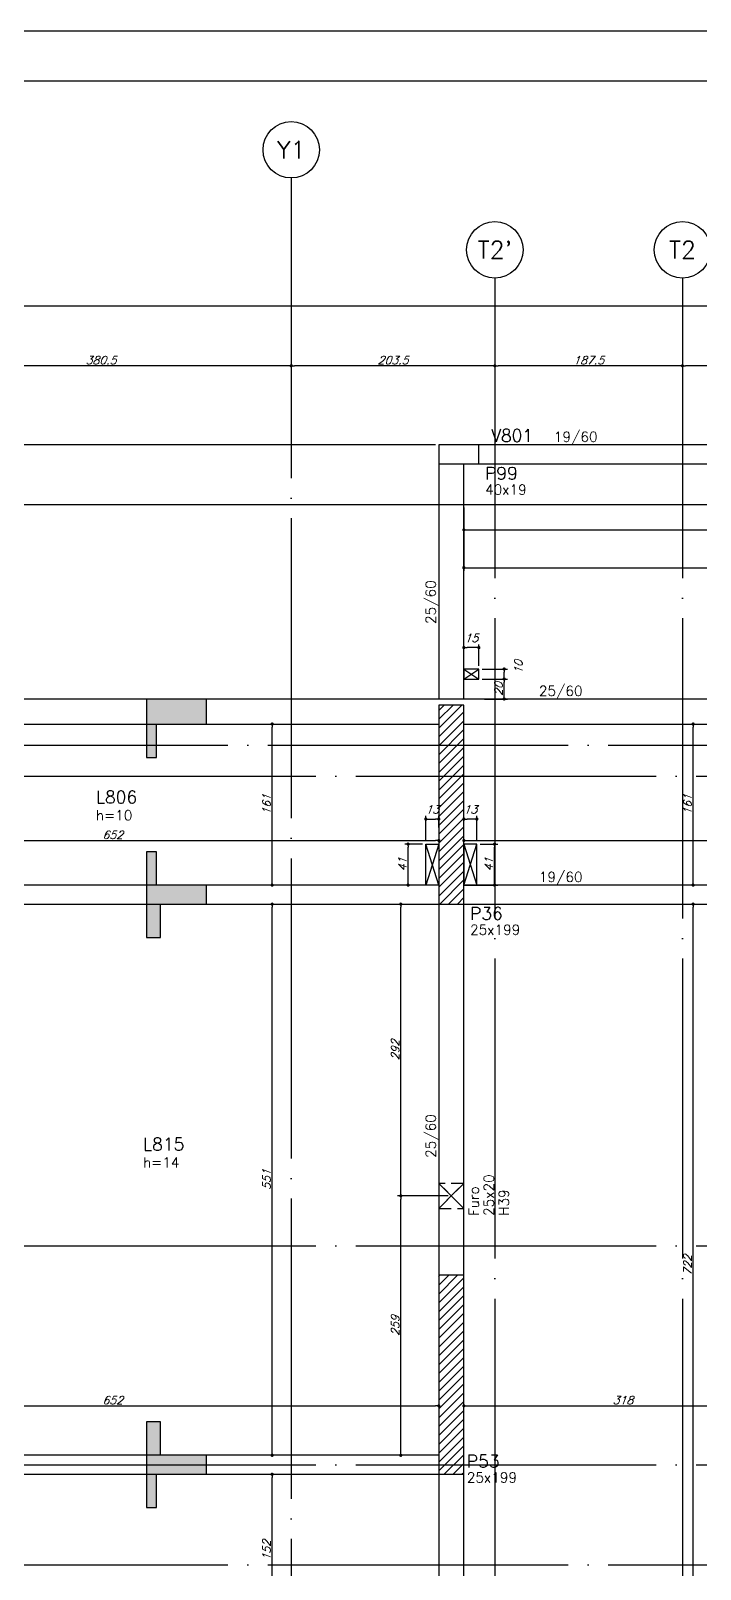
# Model space of a CAD drawing. Extents: x -5173 to 5397, y -2411 to 2089.
# Drawn here: x -970 to -301, y 551 to 2089 of the extents above; entities that cross this region are included whole.
import ezdxf
from ezdxf.enums import TextEntityAlignment as Align

# ---------------------------------------------------------------- set-up
doc = ezdxf.new("R2010")
doc.units = 0
doc.header["$LTSCALE"] = 50
doc.header["$MEASUREMENT"] = 0
doc.linetypes.add('EIXO', pattern=[6.8, 6, -0.4, 0, -0.4])
doc.linetypes.add('HIDDEN', pattern=[0.375, 0.25, -0.125])
doc.layers.get('0').update_dxf_attribs({"linetype": 'CONTINUOUS'})
doc.layers.get('DEFPOINTS').update_dxf_attribs({"linetype": 'CONTINUOUS'})
for name, color, linetype in [('F-CORTE', 4, 'CONTINUOUS'), ('F-COTAS', 106, 'CONTINUOUS'), ('F-COTAS-FUROS', 50, 'CONTINUOUS'), ('F-COTAS-FUROS-VIGA', 50, 'CONTINUOUS'), ('F-EIXO', 12, 'EIXO'), ('F-FURO-PAREDE', 2, 'HIDDEN'), ('F-FURO-PAREDE-TEXTOS', 2, 'CONTINUOUS'), ('F-LAJES-DIM', 2, 'CONTINUOUS'), ('F-LAJES-NOME', 4, 'CONTINUOUS'), ('F-MARGEM', 1, 'CONTINUOUS'), ('F-PILARES-DIM', 172, 'CONTINUOUS'), ('F-PILARES-HACH', 174, 'CONTINUOUS'), ('F-PILARES-M', 170, 'CONTINUOUS'), ('F-PILARES-NOME', 170, 'CONTINUOUS'), ('F-PILARES-S', 170, 'CONTINUOUS'), ('F-SOLIDO-CORTE', 71, 'CONTINUOUS'), ('F-TEXTO', 6, 'CONTINUOUS'), ('F-VIGAS', 3, 'CONTINUOUS'), ('F-VIGAS-DIM', 2, 'CONTINUOUS'), ('F-VIGAS-NOME', 4, 'CONTINUOUS'), ('F-VÃO', 1, 'CONTINUOUS')]:
    doc.layers.add(name, color=color, linetype=linetype)
doc.styles.add('CP-TEXT-INCL', font='simplex.shx', dxfattribs={"oblique": 20})
doc.styles.add('MCP', font='simplex.shx')
doc.styles.add('ROMANS', font='simplex.shx')
doc.dimstyles.new('CP-COTAS-50', dxfattribs={"dimscale": 0.64, "dimtxt": 12.5, "dimasz": 5, "dimexe": 5, "dimexo": 5, "dimgap": 2.5, "dimtad": 1, "dimdec": 1, "dimdsep": 46, "dimtxsty": 'CP-TEXT-INCL', "dimblk1": 'DOT', "dimblk2": 'DOT', "dimsah": 1, "dimcen": 9, "dimclrd": 256, "dimclre": 256, "dimclrt": 256, "dimadec": 0, "dimazin": 0, "dimtfac": 1, "dimtdec": 1, "dimtmove": 2, "dimatfit": 3, "dimldrblk": 'DOT', "dimfxl": 0, "dimtolj": 1, "dimarcsym": 0})

# ---------------------------------------------------------------- blocks, each defined once
blk = doc.blocks.new('_DOT')
at = {"color": 0, "linetype": 'ByBlock'}
blk.add_line((-0.5, 0), (-1, 0), dxfattribs=at)
at = {"color": 0, "linetype": 'ByBlock', "const_width": 0.5}
blk.add_lwpolyline([(-0.25, 0, 1), (0.25, 0, 1)], format="xyb", close=True, dxfattribs=at)
blk = doc.blocks.new('*D53')
at = {"layer": 'DEFPOINTS', "color": 0, "linetype": 'Continuous', "transparency": 16777216}
for p in [(-307.8, 1215.5), (-307.8, 1215.5), (-307.8, 493.5)]:
    blk.add_point(p, dxfattribs=at)
at = {"layer": 'F-COTAS', "linetype": 'Continuous', "lineweight": -2, "transparency": 16777216}
blk.add_line((-307.8, 496.7), (-307.8, 1212.3), dxfattribs=at)
at = {"layer": 'F-COTAS', "linetype": 'Continuous', "lineweight": -2, "transparency": 16777216, "xscale": 3.2, "yscale": 3.2, "zscale": 3.2}
for p, rotation in [((-307.8, 1215.5), 90), ((-307.8, 493.5), 270)]:
    blk.add_blockref('_DOT', p, dxfattribs=dict(at, rotation=rotation))
at = {"layer": 'F-COTAS', "linetype": 'Continuous', "transparency": 16777216, "insert": (-313.4, 854.5), "char_height": 8, "attachment_point": 5, "rotation": 90, "style": 'CP-TEXT-INCL'}
blk.add_mtext('\\A1;722', dxfattribs=at)
blk = doc.blocks.new('*D54')
at = {"layer": 'DEFPOINTS', "color": 0, "linetype": 'Continuous', "transparency": 16777216}
for p in [(-307.8, 1395.5), (-307.8, 1395.5), (-307.8, 1234.5)]:
    blk.add_point(p, dxfattribs=at)
at = {"layer": 'F-COTAS', "linetype": 'Continuous', "lineweight": -2, "transparency": 16777216}
blk.add_line((-307.8, 1237.7), (-307.8, 1392.3), dxfattribs=at)
at = {"layer": 'F-COTAS', "linetype": 'Continuous', "lineweight": -2, "transparency": 16777216, "xscale": 3.2, "yscale": 3.2, "zscale": 3.2}
for p, rotation in [((-307.8, 1395.5), 90), ((-307.8, 1234.5), 270)]:
    blk.add_blockref('_DOT', p, dxfattribs=dict(at, rotation=rotation))
at = {"layer": 'F-COTAS', "linetype": 'Continuous', "transparency": 16777216, "insert": (-313.4, 1315), "char_height": 8, "attachment_point": 5, "rotation": 90, "style": 'CP-TEXT-INCL'}
blk.add_mtext('\\A1;161', dxfattribs=at)
blk = doc.blocks.new('*D56')
at = {"layer": 'DEFPOINTS', "color": 0, "linetype": 'Continuous', "transparency": 16777216}
for p in [(-728.6, 645.5), (-728.6, 645.5), (-728.6, 493.5)]:
    blk.add_point(p, dxfattribs=at)
at = {"layer": 'F-COTAS', "linetype": 'Continuous', "lineweight": -2, "transparency": 16777216}
blk.add_line((-728.6, 496.7), (-728.6, 642.3), dxfattribs=at)
at = {"layer": 'F-COTAS', "linetype": 'Continuous', "lineweight": -2, "transparency": 16777216, "xscale": 3.2, "yscale": 3.2, "zscale": 3.2}
for p, rotation in [((-728.6, 645.5), 90), ((-728.6, 493.5), 270)]:
    blk.add_blockref('_DOT', p, dxfattribs=dict(at, rotation=rotation))
at = {"layer": 'F-COTAS', "linetype": 'Continuous', "transparency": 16777216, "insert": (-734.2, 569.5), "char_height": 8, "attachment_point": 5, "rotation": 90, "style": 'CP-TEXT-INCL'}
blk.add_mtext('\\A1;152', dxfattribs=at)
blk = doc.blocks.new('*D57')
at = {"layer": 'DEFPOINTS', "color": 0, "linetype": 'Continuous', "transparency": 16777216}
for p in [(-728.6, 1215.5), (-728.6, 1215.5), (-728.6, 664.5)]:
    blk.add_point(p, dxfattribs=at)
at = {"layer": 'F-COTAS', "linetype": 'Continuous', "lineweight": -2, "transparency": 16777216}
blk.add_line((-728.6, 667.7), (-728.6, 1212.3), dxfattribs=at)
at = {"layer": 'F-COTAS', "linetype": 'Continuous', "lineweight": -2, "transparency": 16777216, "xscale": 3.2, "yscale": 3.2, "zscale": 3.2}
for p, rotation in [((-728.6, 1215.5), 90), ((-728.6, 664.5), 270)]:
    blk.add_blockref('_DOT', p, dxfattribs=dict(at, rotation=rotation))
at = {"layer": 'F-COTAS', "linetype": 'Continuous', "transparency": 16777216, "insert": (-734.2, 940), "char_height": 8, "attachment_point": 5, "rotation": 90, "style": 'CP-TEXT-INCL'}
blk.add_mtext('\\A1;551', dxfattribs=at)
blk = doc.blocks.new('*D58')
at = {"layer": 'DEFPOINTS', "color": 0, "linetype": 'Continuous', "transparency": 16777216}
for p in [(-728.6, 1395.5), (-728.6, 1395.5), (-728.6, 1234.5)]:
    blk.add_point(p, dxfattribs=at)
at = {"layer": 'F-COTAS', "linetype": 'Continuous', "lineweight": -2, "transparency": 16777216}
blk.add_line((-728.6, 1237.7), (-728.6, 1392.3), dxfattribs=at)
at = {"layer": 'F-COTAS', "linetype": 'Continuous', "lineweight": -2, "transparency": 16777216, "xscale": 3.2, "yscale": 3.2, "zscale": 3.2}
for p, rotation in [((-728.6, 1395.5), 90), ((-728.6, 1234.5), 270)]:
    blk.add_blockref('_DOT', p, dxfattribs=dict(at, rotation=rotation))
at = {"layer": 'F-COTAS', "linetype": 'Continuous', "transparency": 16777216, "insert": (-734.2, 1315), "char_height": 8, "attachment_point": 5, "rotation": 90, "style": 'CP-TEXT-INCL'}
blk.add_mtext('\\A1;161', dxfattribs=at)
blk = doc.blocks.new('*D84')
at = {"layer": 'DEFPOINTS', "color": 0, "linetype": 'Continuous', "transparency": 16777216}
for p in [(-537, 1589.6), (1276, 1589.6), (1276, 1589.6)]:
    blk.add_point(p, dxfattribs=at)
at = {"layer": 'F-COTAS', "linetype": 'Continuous', "lineweight": -2, "transparency": 16777216}
blk.add_line((-533.8, 1589.6), (1272.8, 1589.6), dxfattribs=at)
at = {"layer": 'F-COTAS', "linetype": 'Continuous', "lineweight": -2, "transparency": 16777216, "xscale": 3.2, "yscale": 3.2, "zscale": 3.2, "rotation": 180}
blk.add_blockref('_DOT', (-537, 1589.6), dxfattribs=at)
at = {"layer": 'F-COTAS', "linetype": 'Continuous', "lineweight": -2, "transparency": 16777216, "xscale": 3.2, "yscale": 3.2, "zscale": 3.2}
blk.add_blockref('_DOT', (1276, 1589.6), dxfattribs=at)
at = {"layer": 'F-COTAS', "linetype": 'Continuous', "transparency": 16777216, "insert": (369.5, 1595.2), "char_height": 8, "attachment_point": 5, "style": 'CP-TEXT-INCL'}
blk.add_mtext('\\A1;1813', dxfattribs=at)
blk = doc.blocks.new('*D89')
at = {"layer": 'DEFPOINTS', "color": 0, "linetype": 'Continuous', "transparency": 16777216}
for p in [(-1214, 1279.1), (-562, 1279.1), (-562, 1279.1)]:
    blk.add_point(p, dxfattribs=at)
at = {"layer": 'F-COTAS', "linetype": 'Continuous', "lineweight": -2, "transparency": 16777216}
blk.add_line((-1210.8, 1279.1), (-565.2, 1279.1), dxfattribs=at)
at = {"layer": 'F-COTAS', "linetype": 'Continuous', "lineweight": -2, "transparency": 16777216, "xscale": 3.2, "yscale": 3.2, "zscale": 3.2, "rotation": 180}
blk.add_blockref('_DOT', (-1214, 1279.1), dxfattribs=at)
at = {"layer": 'F-COTAS', "linetype": 'Continuous', "lineweight": -2, "transparency": 16777216, "xscale": 3.2, "yscale": 3.2, "zscale": 3.2}
blk.add_blockref('_DOT', (-562, 1279.1), dxfattribs=at)
at = {"layer": 'F-COTAS', "linetype": 'Continuous', "transparency": 16777216, "insert": (-888, 1284.7), "char_height": 8, "attachment_point": 5, "style": 'CP-TEXT-INCL'}
blk.add_mtext('\\A1;652', dxfattribs=at)
blk = doc.blocks.new('*D90')
at = {"layer": 'DEFPOINTS', "color": 0, "linetype": 'Continuous', "transparency": 16777216}
for p in [(-537, 1279.1), (118.5, 1279.1), (118.5, 1279.1)]:
    blk.add_point(p, dxfattribs=at)
at = {"layer": 'F-COTAS', "linetype": 'Continuous', "lineweight": -2, "transparency": 16777216}
blk.add_line((-533.8, 1279.1), (115.3, 1279.1), dxfattribs=at)
at = {"layer": 'F-COTAS', "linetype": 'Continuous', "lineweight": -2, "transparency": 16777216, "xscale": 3.2, "yscale": 3.2, "zscale": 3.2, "rotation": 180}
blk.add_blockref('_DOT', (-537, 1279.1), dxfattribs=at)
at = {"layer": 'F-COTAS', "linetype": 'Continuous', "lineweight": -2, "transparency": 16777216, "xscale": 3.2, "yscale": 3.2, "zscale": 3.2}
blk.add_blockref('_DOT', (118.5, 1279.1), dxfattribs=at)
at = {"layer": 'F-COTAS', "linetype": 'Continuous', "transparency": 16777216, "insert": (-209.3, 1284.7), "char_height": 8, "attachment_point": 5, "style": 'CP-TEXT-INCL'}
blk.add_mtext('\\A1;655.5', dxfattribs=at)
blk = doc.blocks.new('*D100')
at = {"layer": 'DEFPOINTS', "color": 0, "linetype": 'Continuous', "transparency": 16777216}
for p in [(-1214, 714), (-562, 714), (-562, 714)]:
    blk.add_point(p, dxfattribs=at)
at = {"layer": 'F-COTAS', "linetype": 'Continuous', "lineweight": -2, "transparency": 16777216}
blk.add_line((-1210.8, 714), (-565.2, 714), dxfattribs=at)
at = {"layer": 'F-COTAS', "linetype": 'Continuous', "lineweight": -2, "transparency": 16777216, "xscale": 3.2, "yscale": 3.2, "zscale": 3.2, "rotation": 180}
blk.add_blockref('_DOT', (-1214, 714), dxfattribs=at)
at = {"layer": 'F-COTAS', "linetype": 'Continuous', "lineweight": -2, "transparency": 16777216, "xscale": 3.2, "yscale": 3.2, "zscale": 3.2}
blk.add_blockref('_DOT', (-562, 714), dxfattribs=at)
at = {"layer": 'F-COTAS', "linetype": 'Continuous', "transparency": 16777216, "insert": (-888, 719.6), "char_height": 8, "attachment_point": 5, "style": 'CP-TEXT-INCL'}
blk.add_mtext('\\A1;652', dxfattribs=at)
blk = doc.blocks.new('*D101')
at = {"layer": 'DEFPOINTS', "color": 0, "linetype": 'Continuous', "transparency": 16777216}
for p in [(-537, 714), (-219, 714), (-219, 714)]:
    blk.add_point(p, dxfattribs=at)
at = {"layer": 'F-COTAS', "linetype": 'Continuous', "lineweight": -2, "transparency": 16777216}
blk.add_line((-533.8, 714), (-222.2, 714), dxfattribs=at)
at = {"layer": 'F-COTAS', "linetype": 'Continuous', "lineweight": -2, "transparency": 16777216, "xscale": 3.2, "yscale": 3.2, "zscale": 3.2, "rotation": 180}
blk.add_blockref('_DOT', (-537, 714), dxfattribs=at)
at = {"layer": 'F-COTAS', "linetype": 'Continuous', "lineweight": -2, "transparency": 16777216, "xscale": 3.2, "yscale": 3.2, "zscale": 3.2}
blk.add_blockref('_DOT', (-219, 714), dxfattribs=at)
at = {"layer": 'F-COTAS', "linetype": 'Continuous', "transparency": 16777216, "insert": (-378, 719.6), "char_height": 8, "attachment_point": 5, "style": 'CP-TEXT-INCL'}
blk.add_mtext('\\A1;318', dxfattribs=at)
blk = doc.blocks.new('*U183')
at = {"layer": 'F-EIXO'}
blk.add_line((0, 0), (7197, 0), dxfattribs=at)
at = {"layer": 'F-TEXTO', "style": 'ROMANS'}
blk.add_attdef('EIXO', text='', height=17.5, dxfattribs=at).set_placement((-28.2072, 0), align=Align.MIDDLE_CENTER)
blk = doc.blocks.new('*U184')
at = {"layer": 'F-EIXO'}
blk.add_line((0, 0), (7285, 0), dxfattribs=at)
at = {"layer": 'F-TEXTO', "style": 'ROMANS'}
blk.add_attdef('EIXO', text='', height=17.5, dxfattribs=at).set_placement((-28.2072, 0), align=Align.MIDDLE_CENTER)
blk = doc.blocks.new('*U191')
at = {"layer": 'F-EIXO'}
blk.add_line((0, 0), (7197, 0), dxfattribs=at)
at = {"layer": 'F-TEXTO', "style": 'ROMANS'}
blk.add_attdef('EIXO', text='', height=17.5, dxfattribs=at).set_placement((-28.2072, 0), align=Align.MIDDLE_CENTER)
blk = doc.blocks.new('*U192')
at = {"layer": 'F-EIXO'}
blk.add_line((0, 0), (7197, 0), dxfattribs=at)
at = {"layer": 'F-TEXTO', "style": 'ROMANS'}
blk.add_attdef('EIXO', text='', height=17.5, dxfattribs=at).set_placement((-28.2072, 0), align=Align.MIDDLE_CENTER)
blk = doc.blocks.new('*U193')
at = {"layer": 'F-EIXO'}
blk.add_line((0, 0), (7285, 0), dxfattribs=at)
at = {"layer": 'F-TEXTO', "style": 'ROMANS'}
blk.add_attdef('EIXO', text='', height=17.5, dxfattribs=at).set_placement((-28.2072, 0), align=Align.MIDDLE_CENTER)
blk = doc.blocks.new('*U194')
at = {"layer": 'F-EIXO'}
blk.add_line((0, 0), (0, -3127.9), dxfattribs=at)
at = {"layer": 'F-EIXO', "color": 2, "linetype": 'Continuous'}
blk.add_circle((0, 28.2), 28.2, dxfattribs=at)
at = {"layer": 'F-TEXTO', "style": 'ROMANS'}
blk.add_attdef('EIXO', text='', height=17.5, rotation=360, dxfattribs=at).set_placement((0, 28.2), align=Align.MIDDLE_CENTER)
blk = doc.blocks.new('*U200')
at = {"layer": 'F-EIXO'}
blk.add_line((0, 0), (0, -3027.9), dxfattribs=at)
at = {"layer": 'F-EIXO', "color": 2, "linetype": 'Continuous'}
blk.add_circle((0, 28.2), 28.2, dxfattribs=at)
at = {"layer": 'F-TEXTO', "style": 'ROMANS'}
blk.add_attdef('EIXO', text='', height=17.5, rotation=360, dxfattribs=at).set_placement((0, 28.2), align=Align.MIDDLE_CENTER)
blk = doc.blocks.new('*U189')
at = {"layer": 'F-EIXO'}
blk.add_line((0, 0), (0, -3027.9), dxfattribs=at)
at = {"layer": 'F-EIXO', "color": 2, "linetype": 'Continuous'}
blk.add_circle((0, 28.2), 28.2, dxfattribs=at)
at = {"layer": 'F-TEXTO', "style": 'ROMANS'}
blk.add_attdef('EIXO', text='', height=17.5, rotation=360, dxfattribs=at).set_placement((0, 28.2), align=Align.MIDDLE_CENTER)
blk = doc.blocks.new('*U204')
at = {"layer": 'F-EIXO'}
blk.add_line((0, 0), (7197, 0), dxfattribs=at)
at = {"layer": 'F-TEXTO', "style": 'ROMANS'}
blk.add_attdef('EIXO', text='', height=17.5, dxfattribs=at).set_placement((-28.2072, 0), align=Align.MIDDLE_CENTER)
blk = doc.blocks.new('A0-5L_900')
at = {"layer": 'F-MARGEM', "color": 2}
blk.add_lwpolyline([(0, 0), (0, 90), (211.4, 90), (211.4, 0)], close=True, dxfattribs=at)
at = {"layer": 'F-MARGEM', "color": 7}
blk.add_lwpolyline([(2.5, 89), (210.4, 89), (210.4, 1), (2.5, 1)], close=True, dxfattribs=at)
blk = doc.blocks.new('*D294')
at = {"layer": 'DEFPOINTS', "color": 0, "linetype": 'Continuous', "transparency": 16777216}
for p in [(-3300, 1813.1), (-3300, 1709.1), (3284.5, 1699.5)]:
    blk.add_point(p, dxfattribs=at)
at = {"layer": 'F-COTAS', "linetype": 'Continuous', "lineweight": -2, "transparency": 16777216}
for p, q in [((-3300, 1712.3), (-3300, 1816.3)), ((3284.5, 1702.7), (3284.5, 1816.3)), ((3281.3, 1813.1), (-3296.8, 1813.1))]:
    blk.add_line(p, q, dxfattribs=at)
at = {"layer": 'F-COTAS', "linetype": 'Continuous', "lineweight": -2, "transparency": 16777216, "xscale": 3.2, "yscale": 3.2, "zscale": 3.2, "rotation": 180}
blk.add_blockref('_DOT', (-3300, 1813.1), dxfattribs=at)
at = {"layer": 'F-COTAS', "linetype": 'Continuous', "lineweight": -2, "transparency": 16777216, "xscale": 3.2, "yscale": 3.2, "zscale": 3.2}
blk.add_blockref('_DOT', (3284.5, 1813.1), dxfattribs=at)
at = {"layer": 'F-COTAS', "linetype": 'Continuous', "transparency": 16777216, "insert": (-7.7, 1818.7), "char_height": 8, "attachment_point": 5, "style": 'CP-TEXT-INCL'}
blk.add_mtext('\\A1;6584.5', dxfattribs=at)
blk = doc.blocks.new('*D308')
at = {"layer": 'DEFPOINTS', "color": 0, "linetype": 'Continuous', "transparency": 16777216}
for p in [(-318.5, 1760.4), (-318.5, 1753.6), (-209.5, 1760.4)]:
    blk.add_point(p, dxfattribs=at)
at = {"layer": 'F-COTAS', "linetype": 'Continuous', "lineweight": -2, "transparency": 16777216}
for p, q in [((-318.5, 1757.2), (-318.5, 1750.4)), ((-212.7, 1753.6), (-315.3, 1753.6)), ((-209.5, 1757.2), (-209.5, 1750.4))]:
    blk.add_line(p, q, dxfattribs=at)
at = {"layer": 'F-COTAS', "linetype": 'Continuous', "lineweight": -2, "transparency": 16777216, "xscale": 3.2, "yscale": 3.2, "zscale": 3.2, "rotation": 180}
blk.add_blockref('_DOT', (-318.5, 1753.6), dxfattribs=at)
at = {"layer": 'F-COTAS', "linetype": 'Continuous', "lineweight": -2, "transparency": 16777216, "xscale": 3.2, "yscale": 3.2, "zscale": 3.2}
blk.add_blockref('_DOT', (-209.5, 1753.6), dxfattribs=at)
at = {"layer": 'F-COTAS', "linetype": 'Continuous', "transparency": 16777216, "insert": (-264, 1759.2), "char_height": 8, "attachment_point": 5, "style": 'CP-TEXT-INCL'}
blk.add_mtext('\\A1;109', dxfattribs=at)
blk = doc.blocks.new('*D309')
at = {"layer": 'DEFPOINTS', "color": 0, "linetype": 'Continuous', "transparency": 16777216}
for p in [(-506, 1760.4), (-506, 1753.6), (-318.5, 1760.4)]:
    blk.add_point(p, dxfattribs=at)
at = {"layer": 'F-COTAS', "linetype": 'Continuous', "lineweight": -2, "transparency": 16777216}
for p, q in [((-506, 1757.2), (-506, 1750.4)), ((-321.7, 1753.6), (-502.8, 1753.6)), ((-318.5, 1757.2), (-318.5, 1750.4))]:
    blk.add_line(p, q, dxfattribs=at)
at = {"layer": 'F-COTAS', "linetype": 'Continuous', "lineweight": -2, "transparency": 16777216, "xscale": 3.2, "yscale": 3.2, "zscale": 3.2, "rotation": 180}
blk.add_blockref('_DOT', (-506, 1753.6), dxfattribs=at)
at = {"layer": 'F-COTAS', "linetype": 'Continuous', "lineweight": -2, "transparency": 16777216, "xscale": 3.2, "yscale": 3.2, "zscale": 3.2}
blk.add_blockref('_DOT', (-318.5, 1753.6), dxfattribs=at)
at = {"layer": 'F-COTAS', "linetype": 'Continuous', "transparency": 16777216, "insert": (-412.3, 1759.2), "char_height": 8, "attachment_point": 5, "style": 'CP-TEXT-INCL'}
blk.add_mtext('\\A1;187.5', dxfattribs=at)
blk = doc.blocks.new('*D310')
at = {"layer": 'DEFPOINTS', "color": 0, "linetype": 'Continuous', "transparency": 16777216}
for p in [(-709.5, 1760.4), (-709.5, 1753.6), (-506, 1760.4)]:
    blk.add_point(p, dxfattribs=at)
at = {"layer": 'F-COTAS', "linetype": 'Continuous', "lineweight": -2, "transparency": 16777216}
for p, q in [((-709.5, 1757.2), (-709.5, 1750.4)), ((-509.2, 1753.6), (-706.3, 1753.6)), ((-506, 1757.2), (-506, 1750.4))]:
    blk.add_line(p, q, dxfattribs=at)
at = {"layer": 'F-COTAS', "linetype": 'Continuous', "lineweight": -2, "transparency": 16777216, "xscale": 3.2, "yscale": 3.2, "zscale": 3.2, "rotation": 180}
blk.add_blockref('_DOT', (-709.5, 1753.6), dxfattribs=at)
at = {"layer": 'F-COTAS', "linetype": 'Continuous', "lineweight": -2, "transparency": 16777216, "xscale": 3.2, "yscale": 3.2, "zscale": 3.2}
blk.add_blockref('_DOT', (-506, 1753.6), dxfattribs=at)
at = {"layer": 'F-COTAS', "linetype": 'Continuous', "transparency": 16777216, "insert": (-607.8, 1759.2), "char_height": 8, "attachment_point": 5, "style": 'CP-TEXT-INCL'}
blk.add_mtext('\\A1;203.5', dxfattribs=at)
blk = doc.blocks.new('*D311')
at = {"layer": 'DEFPOINTS', "color": 0, "linetype": 'Continuous', "transparency": 16777216}
for p in [(-1090, 1759.2), (-1090, 1753.6), (-709.5, 1760.4)]:
    blk.add_point(p, dxfattribs=at)
at = {"layer": 'F-COTAS', "linetype": 'Continuous', "lineweight": -2, "transparency": 16777216}
for p, q in [((-1090, 1756), (-1090, 1750.4)), ((-712.7, 1753.6), (-1086.8, 1753.6)), ((-709.5, 1757.2), (-709.5, 1750.4))]:
    blk.add_line(p, q, dxfattribs=at)
at = {"layer": 'F-COTAS', "linetype": 'Continuous', "lineweight": -2, "transparency": 16777216, "xscale": 3.2, "yscale": 3.2, "zscale": 3.2, "rotation": 180}
blk.add_blockref('_DOT', (-1090, 1753.6), dxfattribs=at)
at = {"layer": 'F-COTAS', "linetype": 'Continuous', "lineweight": -2, "transparency": 16777216, "xscale": 3.2, "yscale": 3.2, "zscale": 3.2}
blk.add_blockref('_DOT', (-709.5, 1753.6), dxfattribs=at)
at = {"layer": 'F-COTAS', "linetype": 'Continuous', "transparency": 16777216, "insert": (-899.8, 1759.2), "char_height": 8, "attachment_point": 5, "style": 'CP-TEXT-INCL'}
blk.add_mtext('\\A1;380.5', dxfattribs=at)
blk = doc.blocks.new('*D316')
at = {"layer": 'DEFPOINTS', "color": 0, "linetype": 'Continuous', "transparency": 16777216}
for p in [(-3685, 1674.5), (-562, 1674.5), (-3446.5, -978.5)]:
    blk.add_point(p, dxfattribs=at)
at = {"layer": 'F-COTAS', "linetype": 'Continuous', "lineweight": -2, "transparency": 16777216}
for p, q in [((-565.2, 1674.5), (-3688.2, 1674.5)), ((-3685, -975.3), (-3685, 1671.3)), ((-3449.7, -978.5), (-3688.2, -978.5))]:
    blk.add_line(p, q, dxfattribs=at)
at = {"layer": 'F-COTAS', "linetype": 'Continuous', "lineweight": -2, "transparency": 16777216, "xscale": 3.2, "yscale": 3.2, "zscale": 3.2}
for p, rotation in [((-3685, 1674.5), 90), ((-3685, -978.5), 270)]:
    blk.add_blockref('_DOT', p, dxfattribs=dict(at, rotation=rotation))
at = {"layer": 'F-COTAS', "linetype": 'Continuous', "transparency": 16777216, "insert": (-3690.6, 348), "char_height": 8, "attachment_point": 5, "rotation": 90, "style": 'CP-TEXT-INCL'}
blk.add_mtext('\\A1;2653', dxfattribs=at)
blk = doc.blocks.new('*D333')
at = {"layer": 'DEFPOINTS', "color": 0, "linetype": 'Continuous', "transparency": 16777216}
for p in [(110.5, 1655.5), (-537, 1615), (110.5, 1551.8)]:
    blk.add_point(p, dxfattribs=at)
at = {"layer": 'F-COTAS', "linetype": 'Continuous', "lineweight": -2, "transparency": 16777216}
for p, q in [((110.5, 1652.3), (110.5, 1548.6)), ((-537, 1611.8), (-537, 1548.6)), ((-533.8, 1551.8), (107.3, 1551.8))]:
    blk.add_line(p, q, dxfattribs=at)
at = {"layer": 'F-COTAS', "linetype": 'Continuous', "lineweight": -2, "transparency": 16777216, "xscale": 3.2, "yscale": 3.2, "zscale": 3.2, "rotation": 180}
blk.add_blockref('_DOT', (-537, 1551.8), dxfattribs=at)
at = {"layer": 'F-COTAS', "linetype": 'Continuous', "lineweight": -2, "transparency": 16777216, "xscale": 3.2, "yscale": 3.2, "zscale": 3.2}
blk.add_blockref('_DOT', (110.5, 1551.8), dxfattribs=at)
at = {"layer": 'F-COTAS', "linetype": 'Continuous', "transparency": 16777216, "insert": (-213.2, 1557.4), "char_height": 8, "attachment_point": 5, "style": 'CP-TEXT-INCL'}
blk.add_mtext('\\A1;647.5', dxfattribs=at)
blk = doc.blocks.new('*U410')
at = {"layer": 'F-VÃO'}
for p, q in [((0, 0), (15, 10)), ((0, 10), (15, 0))]:
    blk.add_line(p, q, dxfattribs=at)
at = {"layer": 'F-VÃO', "color": 3}
blk.add_lwpolyline([(0, 0), (15, 0), (15, 10), (0, 10)], close=True, dxfattribs=at)
blk = doc.blocks.new('*U413')
at = {"layer": 'F-VÃO'}
for p, q in [((0, 0), (13, 41)), ((0, 41), (13, 0))]:
    blk.add_line(p, q, dxfattribs=at)
at = {"layer": 'F-VÃO', "color": 3}
blk.add_lwpolyline([(0, 0), (13, 0), (13, 41), (0, 41)], close=True, dxfattribs=at)
blk = doc.blocks.new('*D550')
at = {"layer": 'DEFPOINTS', "color": 0, "linetype": 'Continuous', "transparency": 16777216}
for p in [(-592.7, 1275.5), (-575, 1275.5), (-568.5, 1234.5)]:
    blk.add_point(p, dxfattribs=at)
at = {"layer": 'F-COTAS-FUROS', "linetype": 'Continuous', "lineweight": -2, "transparency": 16777216}
for p, q in [((-578.2, 1275.5), (-595.9, 1275.5)), ((-592.7, 1237.7), (-592.7, 1272.3)), ((-571.7, 1234.5), (-595.9, 1234.5))]:
    blk.add_line(p, q, dxfattribs=at)
at = {"layer": 'F-COTAS-FUROS', "linetype": 'Continuous', "lineweight": -2, "transparency": 16777216, "xscale": 3.2, "yscale": 3.2, "zscale": 3.2}
for p, rotation in [((-592.7, 1275.5), 90), ((-592.7, 1234.5), 270)]:
    blk.add_blockref('_DOT', p, dxfattribs=dict(at, rotation=rotation))
at = {"layer": 'F-COTAS-FUROS', "linetype": 'Continuous', "transparency": 16777216, "insert": (-598.3, 1255), "char_height": 8, "attachment_point": 5, "rotation": 90, "style": 'CP-TEXT-INCL'}
blk.add_mtext('\\A1;41', dxfattribs=at)
blk = doc.blocks.new('*D551')
at = {"layer": 'DEFPOINTS', "color": 0, "linetype": 'Continuous', "transparency": 16777216}
for p in [(-562, 1300.5), (-562, 1288.8), (-575, 1275.5)]:
    blk.add_point(p, dxfattribs=at)
at = {"layer": 'F-COTAS-FUROS', "linetype": 'Continuous', "lineweight": -2, "transparency": 16777216}
for p, q in [((-575, 1278.7), (-575, 1303.7)), ((-571.8, 1300.5), (-565.2, 1300.5)), ((-562, 1292), (-562, 1303.7))]:
    blk.add_line(p, q, dxfattribs=at)
at = {"layer": 'F-COTAS-FUROS', "linetype": 'Continuous', "lineweight": -2, "transparency": 16777216, "xscale": 3.2, "yscale": 3.2, "zscale": 3.2, "rotation": 180}
blk.add_blockref('_DOT', (-575, 1300.5), dxfattribs=at)
at = {"layer": 'F-COTAS-FUROS', "linetype": 'Continuous', "lineweight": -2, "transparency": 16777216, "xscale": 3.2, "yscale": 3.2, "zscale": 3.2}
blk.add_blockref('_DOT', (-562, 1300.5), dxfattribs=at)
at = {"layer": 'F-COTAS-FUROS', "linetype": 'Continuous', "transparency": 16777216, "insert": (-568.5, 1310.1), "char_height": 8, "attachment_point": 5, "style": 'CP-TEXT-INCL'}
blk.add_mtext('\\A1;13', dxfattribs=at)
blk = doc.blocks.new('*D552')
at = {"layer": 'DEFPOINTS', "color": 0, "linetype": 'Continuous', "transparency": 16777216}
for p in [(-524, 1275.5), (-506.3, 1275.5), (-530.5, 1234.5)]:
    blk.add_point(p, dxfattribs=at)
at = {"layer": 'F-COTAS-FUROS', "linetype": 'Continuous', "lineweight": -2, "transparency": 16777216}
for p, q in [((-520.8, 1275.5), (-503.1, 1275.5)), ((-506.3, 1237.7), (-506.3, 1272.3)), ((-527.3, 1234.5), (-503.1, 1234.5))]:
    blk.add_line(p, q, dxfattribs=at)
at = {"layer": 'F-COTAS-FUROS', "linetype": 'Continuous', "lineweight": -2, "transparency": 16777216, "xscale": 3.2, "yscale": 3.2, "zscale": 3.2}
for p, rotation in [((-506.3, 1275.5), 90), ((-506.3, 1234.5), 270)]:
    blk.add_blockref('_DOT', p, dxfattribs=dict(at, rotation=rotation))
at = {"layer": 'F-COTAS-FUROS', "linetype": 'Continuous', "transparency": 16777216, "insert": (-511.9, 1255), "char_height": 8, "attachment_point": 5, "rotation": 90, "style": 'CP-TEXT-INCL'}
blk.add_mtext('\\A1;41', dxfattribs=at)
blk = doc.blocks.new('*D553')
at = {"layer": 'DEFPOINTS', "color": 0, "linetype": 'Continuous', "transparency": 16777216}
for p in [(-537, 1300.5), (-537, 1288.8), (-524, 1275.5)]:
    blk.add_point(p, dxfattribs=at)
at = {"layer": 'F-COTAS-FUROS', "linetype": 'Continuous', "lineweight": -2, "transparency": 16777216}
for p, q in [((-537, 1292), (-537, 1303.7)), ((-527.2, 1300.5), (-533.8, 1300.5)), ((-524, 1278.7), (-524, 1303.7))]:
    blk.add_line(p, q, dxfattribs=at)
at = {"layer": 'F-COTAS-FUROS', "linetype": 'Continuous', "lineweight": -2, "transparency": 16777216, "xscale": 3.2, "yscale": 3.2, "zscale": 3.2, "rotation": 180}
blk.add_blockref('_DOT', (-537, 1300.5), dxfattribs=at)
at = {"layer": 'F-COTAS-FUROS', "linetype": 'Continuous', "lineweight": -2, "transparency": 16777216, "xscale": 3.2, "yscale": 3.2, "zscale": 3.2}
blk.add_blockref('_DOT', (-524, 1300.5), dxfattribs=at)
at = {"layer": 'F-COTAS-FUROS', "linetype": 'Continuous', "transparency": 16777216, "insert": (-530.5, 1310.1), "char_height": 8, "attachment_point": 5, "style": 'CP-TEXT-INCL'}
blk.add_mtext('\\A1;13', dxfattribs=at)
blk = doc.blocks.new('*D554')
at = {"layer": 'DEFPOINTS', "color": 0, "linetype": 'Continuous', "transparency": 16777216}
for p in [(-537, 1471.9), (-537, 1453.8), (-522, 1450.5)]:
    blk.add_point(p, dxfattribs=at)
at = {"layer": 'F-COTAS-FUROS', "linetype": 'Continuous', "lineweight": -2, "transparency": 16777216}
for p, q in [((-537, 1457), (-537, 1475.1)), ((-525.2, 1471.9), (-533.8, 1471.9)), ((-522, 1453.7), (-522, 1475.1))]:
    blk.add_line(p, q, dxfattribs=at)
at = {"layer": 'F-COTAS-FUROS', "linetype": 'Continuous', "lineweight": -2, "transparency": 16777216, "xscale": 3.2, "yscale": 3.2, "zscale": 3.2, "rotation": 180}
blk.add_blockref('_DOT', (-537, 1471.9), dxfattribs=at)
at = {"layer": 'F-COTAS-FUROS', "linetype": 'Continuous', "lineweight": -2, "transparency": 16777216, "xscale": 3.2, "yscale": 3.2, "zscale": 3.2}
blk.add_blockref('_DOT', (-522, 1471.9), dxfattribs=at)
at = {"layer": 'F-COTAS-FUROS', "linetype": 'Continuous', "transparency": 16777216, "insert": (-529.5, 1481.5), "char_height": 8, "attachment_point": 5, "style": 'CP-TEXT-INCL'}
blk.add_mtext('\\A1;15', dxfattribs=at)
blk = doc.blocks.new('*D555')
at = {"layer": 'DEFPOINTS', "color": 0, "linetype": 'Continuous', "transparency": 16777216}
for p in [(-522, 1440.5), (-496.7, 1440.5), (-519.6, 1420.5)]:
    blk.add_point(p, dxfattribs=at)
at = {"layer": 'F-COTAS-FUROS', "linetype": 'Continuous', "lineweight": -2, "transparency": 16777216}
for p, q in [((-518.8, 1440.5), (-493.5, 1440.5)), ((-496.7, 1423.7), (-496.7, 1437.3)), ((-516.4, 1420.5), (-493.5, 1420.5))]:
    blk.add_line(p, q, dxfattribs=at)
at = {"layer": 'F-COTAS-FUROS', "linetype": 'Continuous', "lineweight": -2, "transparency": 16777216, "xscale": 3.2, "yscale": 3.2, "zscale": 3.2}
for p, rotation in [((-496.7, 1440.5), 90), ((-496.7, 1420.5), 270)]:
    blk.add_blockref('_DOT', p, dxfattribs=dict(at, rotation=rotation))
at = {"layer": 'F-COTAS-FUROS', "linetype": 'Continuous', "transparency": 16777216, "insert": (-502.3, 1430.5), "char_height": 8, "attachment_point": 5, "rotation": 90, "style": 'CP-TEXT-INCL'}
blk.add_mtext('\\A1;20', dxfattribs=at)
blk = doc.blocks.new('*D556')
at = {"layer": 'DEFPOINTS', "color": 0, "linetype": 'Continuous', "transparency": 16777216}
for p in [(-522, 1450.5), (-496.7, 1450.5), (-522, 1440.5)]:
    blk.add_point(p, dxfattribs=at)
at = {"layer": 'F-COTAS-FUROS', "linetype": 'Continuous', "lineweight": -2, "transparency": 16777216}
for p, q in [((-518.8, 1450.5), (-493.5, 1450.5)), ((-496.7, 1443.7), (-496.7, 1447.3)), ((-518.8, 1440.5), (-493.5, 1440.5))]:
    blk.add_line(p, q, dxfattribs=at)
at = {"layer": 'F-COTAS-FUROS', "linetype": 'Continuous', "lineweight": -2, "transparency": 16777216, "xscale": 3.2, "yscale": 3.2, "zscale": 3.2}
for p, rotation in [((-496.7, 1450.5), 90), ((-496.7, 1440.5), 270)]:
    blk.add_blockref('_DOT', p, dxfattribs=dict(at, rotation=rotation))
at = {"layer": 'F-COTAS-FUROS', "linetype": 'Continuous', "transparency": 16777216, "insert": (-482.5, 1452.5), "char_height": 8, "attachment_point": 5, "rotation": 90, "style": 'CP-TEXT-INCL'}
blk.add_mtext('\\A1;10', dxfattribs=at)
blk = doc.blocks.new('*D632')
at = {"layer": 'DEFPOINTS', "color": 0, "linetype": 'Continuous', "transparency": 16777216}
for p in [(-600, 923.8), (-549.5, 923.8), (-587.5, 664.5)]:
    blk.add_point(p, dxfattribs=at)
at = {"layer": 'F-COTAS-FUROS-VIGA', "linetype": 'Continuous', "lineweight": -2, "transparency": 16777216}
for p, q in [((-552.7, 923.8), (-603.2, 923.8)), ((-600, 667.7), (-600, 920.6)), ((-590.7, 664.5), (-603.2, 664.5))]:
    blk.add_line(p, q, dxfattribs=at)
at = {"layer": 'F-COTAS-FUROS-VIGA', "linetype": 'Continuous', "lineweight": -2, "transparency": 16777216, "xscale": 3.2, "yscale": 3.2, "zscale": 3.2}
for p, rotation in [((-600, 923.8), 90), ((-600, 664.5), 270)]:
    blk.add_blockref('_DOT', p, dxfattribs=dict(at, rotation=rotation))
at = {"layer": 'F-COTAS-FUROS-VIGA', "linetype": 'Continuous', "transparency": 16777216, "insert": (-605.6, 794.1), "char_height": 8, "attachment_point": 5, "rotation": 90, "style": 'CP-TEXT-INCL'}
blk.add_mtext('\\A1;259', dxfattribs=at)
blk = doc.blocks.new('*D633')
at = {"layer": 'DEFPOINTS', "color": 0, "linetype": 'Continuous', "transparency": 16777216}
for p in [(-600, 1215.5), (-600, 1215.5), (-549.5, 923.8)]:
    blk.add_point(p, dxfattribs=at)
at = {"layer": 'F-COTAS-FUROS-VIGA', "linetype": 'Continuous', "lineweight": -2, "transparency": 16777216}
for p, q in [((-600, 927), (-600, 1212.3)), ((-552.7, 923.8), (-603.2, 923.8))]:
    blk.add_line(p, q, dxfattribs=at)
at = {"layer": 'F-COTAS-FUROS-VIGA', "linetype": 'Continuous', "lineweight": -2, "transparency": 16777216, "xscale": 3.2, "yscale": 3.2, "zscale": 3.2}
for p, rotation in [((-600, 1215.5), 90), ((-600, 923.8), 270)]:
    blk.add_blockref('_DOT', p, dxfattribs=dict(at, rotation=rotation))
at = {"layer": 'F-COTAS-FUROS-VIGA', "linetype": 'Continuous', "transparency": 16777216, "insert": (-605.6, 1069.6), "char_height": 8, "attachment_point": 5, "rotation": 90, "style": 'CP-TEXT-INCL'}
blk.add_mtext('\\A1;292', dxfattribs=at)

msp = doc.modelspace()

# ---------------------------------------------------------------- hatches: boundary and pattern name
at = {"layer": 'F-PILARES-HACH', "linetype": 'Continuous'}
h = msp.add_hatch(dxfattribs=at)
h.set_pattern_fill('ANSI31', color=256, scale=50, style=0)
h.paths.add_polyline_path([(-562, 1215.5), (-537, 1215.5), (-537, 1414.5), (-562, 1414.5)], flags=16)
h = msp.add_hatch(dxfattribs=at)
h.set_pattern_fill('ANSI31', color=256, scale=50, style=0)
h.paths.add_polyline_path([(-562, 645.5), (-537, 645.5), (-537, 844.5), (-562, 844.5)], flags=16)
at = {"layer": 'F-SOLIDO-CORTE', "linetype": 'Continuous'}
for points in [[(-794.333, 1395.5), (-794.333, 1420.5), (-854.333, 1420.5), (-854.333, 1362.15), (-844.333, 1362.15), (-844.333, 1395.5)], [(-794.333, 1215.5), (-794.333, 1234.5), (-844.333, 1234.5), (-844.333, 1267.85), (-854.333, 1267.85), (-854.333, 1215.5), (-854.333, 1182.15), (-840.333, 1182.15), (-840.333, 1215.5)], [(-794.333, 645.5), (-794.333, 664.5), (-840.333, 664.5), (-840.333, 697.85), (-854.333, 697.85), (-854.333, 645.5), (-854.333, 612.15), (-844.333, 612.15), (-844.333, 645.5)]]:
    msp.add_hatch(color=256, dxfattribs=at).paths.add_polyline_path(points, flags=16)

# ---------------------------------------------------------------- linework, layer by layer
at = {"layer": 'F-CORTE', "linetype": 'Continuous'}
for points in [[(-844.333, 1362.15), (-844.333, 1395.5), (-794.333, 1395.5), (-794.333, 1420.5), (-854.333, 1420.5), (-854.333, 1362.15)], [(-854.333, 1267.85), (-854.333, 1215.5), (-854.333, 1182.15)], [(-840.333, 1182.15), (-840.333, 1215.5), (-794.333, 1215.5), (-794.333, 1234.5), (-844.333, 1234.5), (-844.333, 1267.85)], [(-854.333, 697.85), (-854.333, 645.5), (-854.333, 612.15)], [(-844.333, 612.15), (-844.333, 645.5), (-794.333, 645.5), (-794.333, 664.5), (-840.333, 664.5), (-840.333, 697.85)]]:
    msp.add_lwpolyline(points, dxfattribs=at)
at = {"layer": 'F-EIXO'}
msp.add_line((-3621.135, 1615), (3550.572, 1615), dxfattribs=at)
at = {"layer": 'F-FURO-PAREDE'}
msp.add_lwpolyline([(-549.5, 923.78), (-537, 911.28), (-537, 936.28), (-549.5, 923.78), (-537, 936.28), (-562, 936.28), (-549.5, 923.78), (-562, 936.28), (-562, 911.28), (-549.5, 923.78), (-562, 911.28), (-537, 911.28), (-549.5, 923.78)], dxfattribs=at)
at = {"layer": 'F-PILARES-M', "linetype": 'Continuous'}
msp.add_lwpolyline([(-562, 1655.5), (-522, 1655.5), (-522, 1674.5), (-562, 1674.5), (-562, 1655.5)], dxfattribs=at)
at = {"layer": 'F-PILARES-S', "linetype": 'Continuous'}
for points in [[(-562, 1215.5), (-537, 1215.5), (-537, 1414.5), (-562, 1414.5), (-562, 1215.5)], [(-562, 645.5), (-537, 645.5), (-537, 844.5), (-562, 844.5), (-562, 645.5)]]:
    msp.add_lwpolyline(points, dxfattribs=at)
at = {"layer": 'F-SOLIDO-CORTE', "linetype": 'Continuous'}
for points in [[(-794.333, 1395.5), (-794.333, 1420.5), (-854.333, 1420.5), (-854.333, 1362.15), (-844.333, 1362.15), (-844.333, 1395.5), (-794.333, 1395.5)], [(-794.333, 1215.5), (-794.333, 1234.5), (-844.333, 1234.5), (-844.333, 1267.85), (-854.333, 1267.85), (-854.333, 1215.5), (-854.333, 1182.15), (-840.333, 1182.15), (-840.333, 1215.5), (-794.333, 1215.5)], [(-794.333, 645.5), (-794.333, 664.5), (-840.333, 664.5), (-840.333, 697.85), (-854.333, 697.85), (-854.333, 645.5), (-854.333, 612.15), (-844.333, 612.15), (-844.333, 645.5), (-794.333, 645.5)]]:
    msp.add_lwpolyline(points, dxfattribs=at)
at = {"layer": 'F-VIGAS'}
for points in [[(110.5, 1674.5), (-522, 1674.5)], [(-562, 1655.5), (-562, 1420.5)], [(-537, 1420.5), (-537, 1655.5)], [(-522, 1655.5), (110.5, 1655.5)], [(-562, 1420.5), (-1226.5, 1420.5)], [(-537, 1420.5), (-562, 1420.5)], [(130.5, 1420.5), (-537, 1420.5)], [(-1214, 1395.5), (-562, 1395.5)], [(-537, 1395.5), (118.5, 1395.5)], [(-562, 1234.5), (-1214, 1234.5)], [(118.5, 1234.5), (-537, 1234.5)], [(-1214, 1215.5), (-562, 1215.5)], [(-562, 1215.5), (-562, 844.5)], [(-537, 844.5), (-537, 1215.5)], [(-537, 1215.5), (118.5, 1215.5)], [(-562, 664.5), (-1214, 664.5)], [(-1214, 645.5), (-562, 645.5)], [(-562, 645.5), (-562, 493.5)], [(-537, 493.5), (-537, 645.5)]]:
    msp.add_lwpolyline(points, dxfattribs=at)

# ---------------------------------------------------------------- block references
at = {"layer": 'F-EIXO', "linetype": 'Continuous'}
for name, p, values in [('*U194', (-709.5, 1941.357), {'EIXO': 'Y1'}), ('*U200', (-506, 1841.357), {'EIXO': "T2'"}), ('*U189', (-318.5, 1841.357), {'EIXO': 'T2'})]:
    msp.add_blockref(name, p, dxfattribs=at).add_auto_attribs(values)
for name, p in [('*U204', (-3705.761, 1615)), ('*U193', (-3793.715, 1374.5)), ('*U192', (-3705.761, 1343.5)), ('*U191', (-3705.761, 874)), ('*U183', (-3705.761, 655)), ('*U184', (-3793.715, 555))]:
    msp.add_blockref(name, p, dxfattribs=at)
at = {"layer": 'F-MARGEM', "linetype": 'Continuous', "xscale": 50, "yscale": 50, "zscale": 50}
msp.add_blockref('A0-5L_900', (-5173.424, -2411.477), dxfattribs=at)
at = {"layer": 'F-VÃO', "linetype": 'Continuous'}
for name, p in [('*U410', (-537, 1440.5)), ('*U413', (-537, 1234.5))]:
    msp.add_blockref(name, p, dxfattribs=at)
at = {"layer": 'F-VÃO', "linetype": 'Continuous', "xscale": -1}
msp.add_blockref('*U413', (-562, 1234.5), dxfattribs=at)

# ---------------------------------------------------------------- texts
at = {"layer": 'F-FURO-PAREDE-TEXTOS', "linetype": 'Continuous', "style": 'MCP'}
for s, p in [('25x20', (-507, 903.78)), ('Furo', (-522, 903.78)), ('H39', (-492, 903.78))]:
    msp.add_text(s, height=10, rotation=90, dxfattribs=at).set_placement(p)
at = {"layer": 'F-LAJES-DIM', "linetype": 'Continuous', "style": 'MCP'}
for s, p in [('h=10', (-904.78, 1299.273)), ('h=14', (-857.683, 952.32))]:
    msp.add_text(s, height=10, dxfattribs=at).set_placement(p)
at = {"layer": 'F-LAJES-NOME', "linetype": 'Continuous', "style": 'MCP'}
for s, p in [('L806', (-904.78, 1316.273)), ('L815', (-857.683, 969.32))]:
    msp.add_text(s, height=12.5, dxfattribs=at).set_placement(p)
at = {"layer": 'F-PILARES-DIM', "linetype": 'Continuous', "style": 'MCP'}
for s, p in [('40x19', (-515.75, 1624.875)), ('25x199', (-530.75, 1184.875)), ('25x199', (-533.991, 637.313))]:
    msp.add_text(s, height=10, dxfattribs=at).set_placement(p)
at = {"layer": 'F-PILARES-NOME', "linetype": 'Continuous', "style": 'MCP'}
for s, p in [('P99', (-515.75, 1639.875)), ('P36', (-530.75, 1199.875)), ('P53', (-533.991, 652.313))]:
    msp.add_text(s, height=12.5, dxfattribs=at).set_placement(p)
at = {"layer": 'F-VIGAS-DIM', "linetype": 'Continuous', "style": 'MCP'}
for s, p in [('19/60', (-447, 1677.625)), ('25/60', (-462, 1423.625)), ('19/60', (-462, 1237.625))]:
    msp.add_text(s, height=10, dxfattribs=at).set_placement(p)
for p in [(-565.125, 1495.5), (-565.125, 961.805)]:
    msp.add_text('25/60', height=10, rotation=90, dxfattribs=at).set_placement(p)
at = {"layer": 'F-VIGAS-NOME', "linetype": 'Continuous', "style": 'MCP'}
msp.add_text('V801', height=12.5, dxfattribs=at).set_placement((-509.5, 1677.625))

# ---------------------------------------------------------------- dimensions: what is measured, and where the dimension line sits
at = {"layer": 'F-COTAS', "linetype": 'Continuous'}
for base, p1, p2, picture, middle in [((-3300, 1813.094), (3284.5, 1699.5), (-3300, 1709.069), '*D294', (-7.75, 1818.694)), ((-1090, 1753.604), (-709.5, 1760.431), (-1090, 1759.173), '*D311', (-899.75, 1759.204)), ((-709.5, 1753.604), (-506, 1760.431), (-709.5, 1760.431), '*D310', (-607.75, 1759.204)), ((-506, 1753.604), (-318.5, 1760.431), (-506, 1760.431), '*D309', (-412.25, 1759.204)), ((-318.5, 1753.604), (-209.5, 1760.431), (-318.5, 1760.431), '*D308', (-264, 1759.204)), ((110.5, 1551.794), (-537, 1615), (110.5, 1655.5), '*D333', (-213.25, 1557.394))]:
    dim = msp.add_linear_dim(base=base, p1=p1, p2=p2, dimstyle='CP-COTAS-50', dxfattribs=at)
    dim.commit()
    dim.dimension.update_dxf_attribs({"geometry": picture, "text_midpoint": middle})
for base, p1, p2, angle, picture, middle in [((-3685.025, 1674.5), (-3446.5, -978.5), (-562, 1674.5), 90, '*D316', (-3690.625, 348)), ((1276, 1589.591), (-537, 1589.591), (1276, 1589.591), 180, '*D84', (369.5, 1595.191)), ((-728.562, 1395.5), (-728.562, 1234.5), (-728.562, 1395.5), 270, '*D58', (-734.162, 1315)), ((-307.779, 1395.5), (-307.779, 1234.5), (-307.779, 1395.5), 270, '*D54', (-313.379, 1315)), ((-562, 1279.106), (-1214, 1279.106), (-562, 1279.106), 180, '*D89', (-888, 1284.706)), ((118.5, 1279.106), (-537, 1279.106), (118.5, 1279.106), 180, '*D90', (-209.25, 1284.706)), ((-728.562, 1215.5), (-728.562, 664.5), (-728.562, 1215.5), 270, '*D57', (-734.162, 940)), ((-307.779, 1215.5), (-307.779, 493.5), (-307.779, 1215.5), 270, '*D53', (-313.379, 854.5)), ((-562, 713.977), (-1214, 713.977), (-562, 713.977), 180, '*D100', (-888, 719.577)), ((-219, 713.977), (-537, 713.977), (-219, 713.977), 180, '*D101', (-378, 719.577)), ((-728.562, 645.5), (-728.562, 493.5), (-728.562, 645.5), 270, '*D56', (-734.162, 569.5))]:
    dim = msp.add_linear_dim(base=base, p1=p1, p2=p2, angle=angle, dimstyle='CP-COTAS-50', dxfattribs=at)
    dim.commit()
    dim.dimension.update_dxf_attribs({"geometry": picture, "text_midpoint": middle})
at = {"layer": 'F-COTAS-FUROS', "linetype": 'Continuous'}
for base, p1, p2, picture, middle in [((-537, 1471.897), (-522, 1450.5), (-537, 1453.826), '*D554', (-529.5, 1481.497)), ((-562, 1300.523), (-575, 1275.5), (-562, 1288.807), '*D551', (-568.5, 1310.123))]:
    dim = msp.add_linear_dim(base=base, p1=p1, p2=p2, dimstyle='CP-COTAS-50', override={"dimfxl": 7.5}, dxfattribs=at)
    dim.commit()
    dim.dimension.update_dxf_attribs({"geometry": picture, "text_midpoint": middle})
dim = msp.add_linear_dim(base=(-496.694, 1450.5), p1=(-522, 1440.5), p2=(-522, 1450.5), angle=90, dimstyle='CP-COTAS-50', override={"dimfxl": 7.5}, dxfattribs=at)
dim.commit()
dim.dimension.update_dxf_attribs({"geometry": '*D556', "text_midpoint": (-482.527, 1452.459), "dimtype": 160})
for base, p1, p2, angle, picture, middle in [((-496.694, 1440.5), (-519.603, 1420.5), (-522, 1440.5), 90, '*D555', (-502.294, 1430.5)), ((-537, 1300.523), (-524, 1275.5), (-537, 1288.807), 180, '*D553', (-530.5, 1310.123)), ((-592.738, 1275.5), (-568.5, 1234.5), (-575, 1275.5), 90, '*D550', (-598.338, 1255)), ((-506.262, 1275.5), (-530.5, 1234.5), (-524, 1275.5), 90, '*D552', (-511.862, 1255))]:
    dim = msp.add_linear_dim(base=base, p1=p1, p2=p2, angle=angle, dimstyle='CP-COTAS-50', override={"dimfxl": 7.5}, dxfattribs=at)
    dim.commit()
    dim.dimension.update_dxf_attribs({"geometry": picture, "text_midpoint": middle})
at = {"layer": 'F-COTAS-FUROS-VIGA', "linetype": 'Continuous'}
for base, p1, p2, picture, middle in [((-600.031, 1215.5), (-549.5, 923.78), (-600.031, 1215.5), '*D633', (-605.631, 1069.64)), ((-600.031, 923.78), (-587.522, 664.5), (-549.5, 923.78), '*D632', (-605.631, 794.14))]:
    dim = msp.add_linear_dim(base=base, p1=p1, p2=p2, angle=90, dimstyle='CP-COTAS-50', override={"dimdec": 0, "dimfxl": 7.5}, dxfattribs=at)
    dim.commit()
    dim.dimension.update_dxf_attribs({"geometry": picture, "text_midpoint": middle})

doc.saveas('drawing.dxf')
